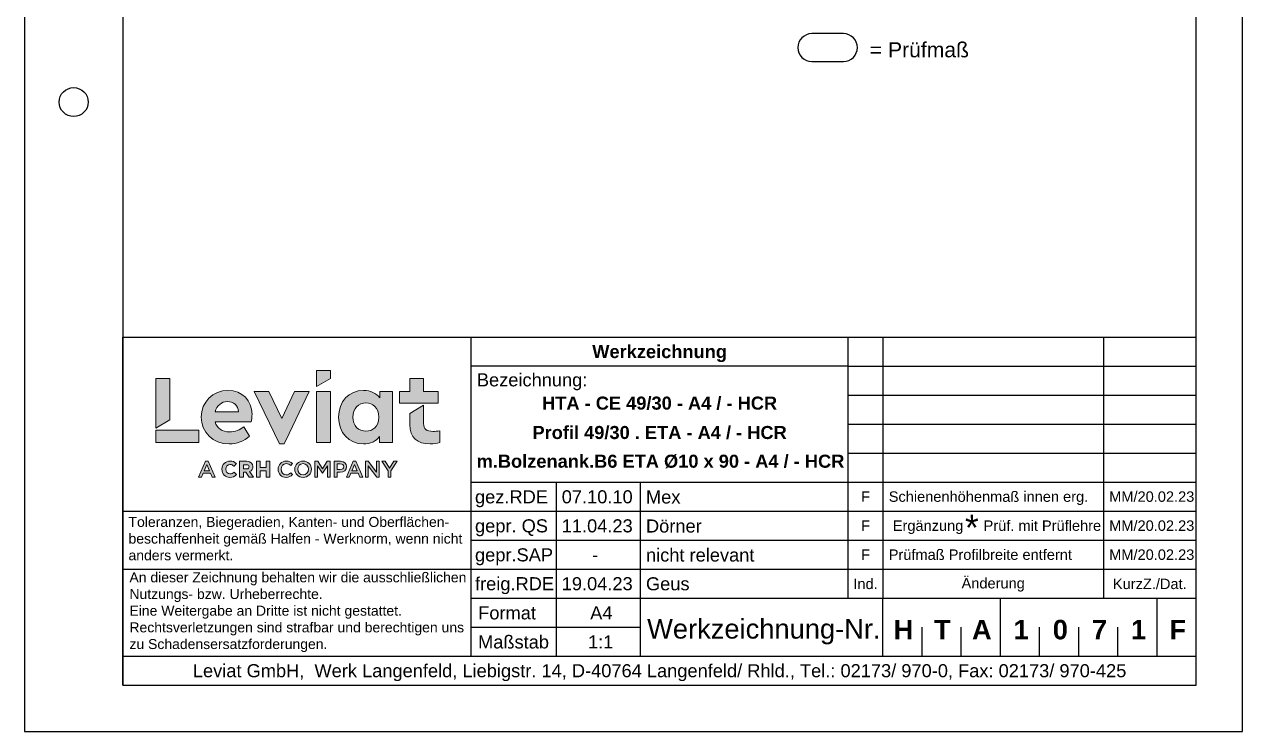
# Model space of a CAD drawing. Extents: x 671 to 881, y 43 to 340.
# Drawn here: x 671 to 881, y 43.3 to 165.2 of the extents above; entities that cross this region are included whole.
import ezdxf
from ezdxf.enums import TextEntityAlignment as Align

# ---------------------------------------------------------------- set-up
doc = ezdxf.new("R2010")
doc.units = 0
doc.header["$LTSCALE"] = 15
for name, color, linetype in [('1', 1, 'CONTINUOUS'), ('Halfen-Schriftfeld', 7, 'CONTINUOUS'), ('Layer 1', 7, 'CONTINUOUS'), ('MASSLINIEN', 2, 'CONTINUOUS'), ('RAHMEN', 7, 'CONTINUOUS'), ('Text', 7, 'CONTINUOUS'), ('TEXT3', 3, 'CONTINUOUS')]:
    doc.layers.add(name, color=color, linetype=linetype)
doc.styles.add('ARIAL03', font='arial.ttf', dxfattribs={"height": 3})
doc.styles.add('HS_ARIAL_170N', font='arial.ttf', dxfattribs={"height": 1.7})
doc.styles.add('HS_ARIAL_180N', font='arial.ttf', dxfattribs={"height": 1.8})
doc.styles.add('HS_ARIAL_225N', font='arial.ttf', dxfattribs={"height": 2.25})
doc.styles.add('HS_ARIAL_250F', font='arialbd.ttf', dxfattribs={"height": 2.25})

# ---------------------------------------------------------------- blocks, each defined once
blk = doc.blocks.new('DIN A4 Hoch')
at = {"layer": '1'}
blk.add_circle((8.5, 108.5), 2.5, dxfattribs=at)
at = {"layer": 'RAHMEN'}
for p, q in [((0, 297), (0, 0)), ((210, 0), (210, 297)), ((17, 289), (17, 8)), ((202, 8), (202, 289)), ((17, 8), (202, 8)), ((0, 0), (210, 0))]:
    blk.add_line(p, q, dxfattribs=at)
blk = doc.blocks.new('block 3')
at = {"layer": 'Layer 1'}
h = blk.add_hatch(color=250, dxfattribs=at)
h.dxf.hatch_style = 2
edge = h.paths.add_edge_path()
edge.add_spline(control_points=[(1124.33, -182.49), (1123.45, -183.29), (1122.72, -183.75), (1121.53, -183.75), (1119.78, -183.75), (1118.47, -182.32), (1118.47, -180.42), (1118.47, -180.42), (1118.47, -180.39), (1118.47, -180.39), (1118.47, -178.51), (1119.78, -177.09), (1121.53, -177.09), (1122.49, -177.09), (1123.33, -177.46), (1124.25, -178.3), (1124.25, -178.3), (1124.33, -178.37), (1124.33, -178.37), (1124.33, -178.37), (1126.01, -176.44), (1126.01, -176.44), (1126.01, -176.44), (1125.93, -176.37), (1125.93, -176.37), (1124.72, -175.18), (1123.37, -174.65), (1121.54, -174.65), (1118.23, -174.65), (1115.73, -177.13), (1115.73, -180.42), (1115.73, -180.42), (1115.73, -180.45), (1115.73, -180.45), (1115.73, -183.72), (1118.19, -186.18), (1121.45, -186.18), (1123.37, -186.18), (1124.69, -185.61), (1126.01, -184.2), (1126.01, -184.2), (1126.09, -184.12), (1126.09, -184.12), (1126.09, -184.12), (1124.41, -182.42), (1124.41, -182.42), (1124.41, -182.42), (1124.33, -182.49), (1124.33, -182.49)], knot_values=[0, 0, 0, 0, 1, 1, 1, 2, 2, 2, 3, 3, 3, 4, 4, 4, 5, 5, 5, 6, 6, 6, 7, 7, 7, 8, 8, 8, 9, 9, 9, 10, 10, 10, 11, 11, 11, 12, 12, 12, 13, 13, 13, 14, 14, 14, 15, 15, 15, 16, 16, 16, 16], degree=3, periodic=0)
h = blk.add_hatch(color=250, dxfattribs=at)
h.dxf.hatch_style = 2
edge = h.paths.add_edge_path()
edge.add_spline(control_points=[(1137.63, -178.59), (1137.63, -178.59), (1137.63, -178.56), (1137.63, -178.56), (1137.63, -176.23), (1136.05, -174.84), (1133.39, -174.84), (1133.39, -174.84), (1128.29, -174.84), (1128.29, -174.84), (1128.29, -174.84), (1128.29, -186), (1128.29, -186), (1128.29, -186), (1130.91, -186), (1130.91, -186), (1130.91, -186), (1130.91, -182.5), (1130.91, -182.5), (1130.91, -182.5), (1132.63, -182.5), (1132.63, -182.5), (1132.63, -182.5), (1134.94, -185.95), (1134.94, -185.95), (1134.94, -185.95), (1134.98, -186), (1134.98, -186), (1134.98, -186), (1138.05, -186), (1138.05, -186), (1138.05, -186), (1135.34, -182.03), (1135.34, -182.03), (1136.82, -181.44), (1137.63, -180.22), (1137.63, -178.59)], knot_values=[0, 0, 0, 0, 1, 1, 1, 2, 2, 2, 3, 3, 3, 4, 4, 4, 5, 5, 5, 6, 6, 6, 7, 7, 7, 8, 8, 8, 9, 9, 9, 10, 10, 10, 11, 11, 11, 12, 12, 12, 12], degree=3, periodic=0)
edge = h.paths.add_edge_path()
edge.add_spline(control_points=[(1130.91, -177.23), (1130.91, -177.23), (1133.19, -177.23), (1133.19, -177.23), (1134.34, -177.23), (1134.97, -177.75), (1134.97, -178.68), (1134.97, -178.68), (1134.97, -178.72), (1134.97, -178.72), (1134.97, -179.6), (1134.31, -180.15), (1133.24, -180.15), (1133.24, -180.15), (1130.91, -180.15), (1130.91, -180.15), (1130.91, -180.15), (1130.91, -177.23), (1130.91, -177.23)], knot_values=[0, 0, 0, 0, 1, 1, 1, 2, 2, 2, 3, 3, 3, 4, 4, 4, 5, 5, 5, 6, 6, 6, 6], degree=3, periodic=0)
h = blk.add_hatch(color=250, dxfattribs=at)
h.dxf.hatch_style = 2
h.paths.add_polyline_path([(1146.96, -174.84), (1146.96, -179.17), (1142.75, -179.17), (1142.75, -174.84), (1140.12, -174.84), (1140.12, -186), (1142.75, -186), (1142.75, -181.61), (1146.96, -181.61), (1146.96, -186), (1149.59, -186), (1149.59, -174.84)])
at = {"layer": 'Layer 1', "lineweight": 0}
blk.add_lwpolyline([(1146.96, -174.84), (1146.96, -179.17), (1142.75, -179.17), (1142.75, -174.84), (1140.12, -174.84), (1140.12, -186), (1142.75, -186), (1142.75, -181.61), (1146.96, -181.61), (1146.96, -186), (1149.59, -186), (1149.59, -174.84), (1146.96, -174.84)], dxfattribs=at)
for points, knots in [([(1124.33, -182.49), (1123.45, -183.29), (1122.72, -183.75), (1121.53, -183.75), (1119.78, -183.75), (1118.47, -182.32), (1118.47, -180.42), (1118.47, -180.42), (1118.47, -180.39), (1118.47, -180.39), (1118.47, -178.51), (1119.78, -177.09), (1121.53, -177.09), (1122.49, -177.09), (1123.33, -177.46), (1124.25, -178.3), (1124.25, -178.3), (1124.33, -178.37), (1124.33, -178.37), (1124.33, -178.37), (1126.01, -176.44), (1126.01, -176.44), (1126.01, -176.44), (1125.93, -176.37), (1125.93, -176.37), (1124.72, -175.18), (1123.37, -174.65), (1121.54, -174.65), (1118.23, -174.65), (1115.73, -177.13), (1115.73, -180.42), (1115.73, -180.42), (1115.73, -180.45), (1115.73, -180.45), (1115.73, -183.72), (1118.19, -186.18), (1121.45, -186.18), (1123.37, -186.18), (1124.69, -185.61), (1126.01, -184.2), (1126.01, -184.2), (1126.09, -184.12), (1126.09, -184.12), (1126.09, -184.12), (1124.41, -182.42), (1124.41, -182.42), (1124.41, -182.42), (1124.33, -182.49), (1124.33, -182.49)], [0, 0, 0, 0, 1, 1, 1, 2, 2, 2, 3, 3, 3, 4, 4, 4, 5, 5, 5, 6, 6, 6, 7, 7, 7, 8, 8, 8, 9, 9, 9, 10, 10, 10, 11, 11, 11, 12, 12, 12, 13, 13, 13, 14, 14, 14, 15, 15, 15, 16, 16, 16, 16]), ([(1137.63, -178.59), (1137.63, -178.59), (1137.63, -178.56), (1137.63, -178.56), (1137.63, -176.23), (1136.05, -174.84), (1133.39, -174.84), (1133.39, -174.84), (1128.29, -174.84), (1128.29, -174.84), (1128.29, -174.84), (1128.29, -186), (1128.29, -186), (1128.29, -186), (1130.91, -186), (1130.91, -186), (1130.91, -186), (1130.91, -182.5), (1130.91, -182.5), (1130.91, -182.5), (1132.63, -182.5), (1132.63, -182.5), (1132.63, -182.5), (1134.94, -185.95), (1134.94, -185.95), (1134.94, -185.95), (1134.98, -186), (1134.98, -186), (1134.98, -186), (1138.05, -186), (1138.05, -186), (1138.05, -186), (1135.34, -182.03), (1135.34, -182.03), (1136.82, -181.44), (1137.63, -180.22), (1137.63, -178.59)], [0, 0, 0, 0, 1, 1, 1, 2, 2, 2, 3, 3, 3, 4, 4, 4, 5, 5, 5, 6, 6, 6, 7, 7, 7, 8, 8, 8, 9, 9, 9, 10, 10, 10, 11, 11, 11, 12, 12, 12, 12]), ([(1130.91, -177.23), (1130.91, -177.23), (1133.19, -177.23), (1133.19, -177.23), (1134.34, -177.23), (1134.97, -177.75), (1134.97, -178.68), (1134.97, -178.68), (1134.97, -178.72), (1134.97, -178.72), (1134.97, -179.6), (1134.31, -180.15), (1133.24, -180.15), (1133.24, -180.15), (1130.91, -180.15), (1130.91, -180.15), (1130.91, -180.15), (1130.91, -177.23), (1130.91, -177.23)], [0, 0, 0, 0, 1, 1, 1, 2, 2, 2, 3, 3, 3, 4, 4, 4, 5, 5, 5, 6, 6, 6, 6])]:
    blk.add_open_spline(points, degree=3, knots=knots, dxfattribs=at)
blk = doc.blocks.new('block 2')
at = {"layer": 'Layer 1'}
h = blk.add_hatch(color=250, dxfattribs=at)
h.dxf.hatch_style = 2
h.paths.add_polyline_path([(1110.94, -186), (1108.87, -186), (1107.74, -183.3), (1102.46, -183.3), (1101.32, -186), (1099.31, -186), (1104.22, -174.76), (1106.03, -174.76)])
h.paths.add_polyline_path([(1105.09, -177.1), (1103.18, -181.56), (1107.02, -181.56)])
h = blk.add_hatch(color=250, dxfattribs=at)
h.dxf.hatch_style = 2
edge = h.paths.add_edge_path()
edge.add_spline(control_points=[(1161.14, -186.19), (1157.89, -186.19), (1155.47, -183.65), (1155.47, -180.43), (1155.47, -177.25), (1157.85, -174.65), (1161.22, -174.65), (1163.28, -174.65), (1164.52, -175.36), (1165.59, -176.38), (1165.59, -176.38), (1164.33, -177.83), (1164.33, -177.83), (1163.44, -177.01), (1162.48, -176.45), (1161.21, -176.45), (1159.07, -176.45), (1157.53, -178.2), (1157.53, -180.4), (1157.53, -182.6), (1159.07, -184.39), (1161.21, -184.39), (1162.58, -184.39), (1163.46, -183.83), (1164.41, -182.94), (1164.41, -182.94), (1165.67, -184.21), (1165.67, -184.21), (1164.51, -185.42), (1163.23, -186.19), (1161.14, -186.19)], knot_values=[0, 0, 0, 0, 1, 1, 1, 2, 2, 2, 3, 3, 3, 4, 4, 4, 5, 5, 5, 6, 6, 6, 7, 7, 7, 8, 8, 8, 9, 9, 9, 10, 10, 10, 10], degree=3, periodic=0)
h = blk.add_hatch(color=250, dxfattribs=at)
h.dxf.hatch_style = 2
edge = h.paths.add_edge_path()
edge.add_spline(control_points=[(1173.06, -186.19), (1169.63, -186.19), (1167.24, -183.59), (1167.24, -180.43), (1167.24, -177.28), (1169.66, -174.65), (1173.09, -174.65), (1176.52, -174.65), (1178.91, -177.25), (1178.91, -180.4), (1178.91, -183.56), (1176.48, -186.19), (1173.06, -186.19)], knot_values=[0, 0, 0, 0, 1, 1, 1, 2, 2, 2, 3, 3, 3, 4, 4, 4, 4], degree=3, periodic=0)
edge = h.paths.add_edge_path()
edge.add_spline(control_points=[(1173.06, -176.45), (1170.84, -176.45), (1169.29, -178.22), (1169.29, -180.4), (1169.29, -182.58), (1170.87, -184.39), (1173.09, -184.39), (1175.3, -184.39), (1176.85, -182.62), (1176.85, -180.43), (1176.85, -178.25), (1175.27, -176.45), (1173.06, -176.45)], knot_values=[0, 0, 0, 0, 1, 1, 1, 2, 2, 2, 3, 3, 3, 4, 4, 4, 4], degree=3, periodic=0)
h = blk.add_hatch(color=250, dxfattribs=at)
h.dxf.hatch_style = 2
h.paths.add_polyline_path([(1186.77, -183.25), (1186.7, -183.25), (1183.21, -178.03), (1183.21, -186), (1181.28, -186), (1181.28, -174.84), (1183.37, -174.84), (1186.77, -180.11), (1190.16, -174.84), (1192.25, -174.84), (1192.25, -186), (1190.29, -186), (1190.29, -177.99)])
h = blk.add_hatch(color=250, dxfattribs=at)
h.dxf.hatch_style = 2
edge = h.paths.add_edge_path()
edge.add_spline(control_points=[(1199.3, -182.41), (1199.3, -182.41), (1197.09, -182.41), (1197.09, -182.41), (1197.09, -182.41), (1197.09, -186), (1197.09, -186), (1197.09, -186), (1195.12, -186), (1195.12, -186), (1195.12, -186), (1195.12, -174.84), (1195.12, -174.84), (1195.12, -174.84), (1199.52, -174.84), (1199.52, -174.84), (1202.12, -174.84), (1203.76, -176.3), (1203.76, -178.58), (1203.76, -181.1), (1201.76, -182.41), (1199.3, -182.41)], knot_values=[0, 0, 0, 0, 1, 1, 1, 2, 2, 2, 3, 3, 3, 4, 4, 4, 5, 5, 5, 6, 6, 6, 7, 7, 7, 7], degree=3, periodic=0)
edge = h.paths.add_edge_path()
edge.add_spline(control_points=[(1199.37, -176.62), (1199.37, -176.62), (1197.09, -176.62), (1197.09, -176.62), (1197.09, -176.62), (1197.09, -180.64), (1197.09, -180.64), (1197.09, -180.64), (1199.37, -180.64), (1199.37, -180.64), (1200.85, -180.64), (1201.77, -179.83), (1201.77, -178.63), (1201.77, -177.31), (1200.83, -176.62), (1199.37, -176.62)], knot_values=[0, 0, 0, 0, 1, 1, 1, 2, 2, 2, 3, 3, 3, 4, 4, 4, 5, 5, 5, 5], degree=3, periodic=0)
h = blk.add_hatch(color=250, dxfattribs=at)
h.dxf.hatch_style = 2
h.paths.add_polyline_path([(1215.26, -186), (1213.19, -186), (1212.06, -183.3), (1206.78, -183.3), (1205.63, -186), (1203.62, -186), (1208.53, -174.76), (1210.35, -174.76)])
h.paths.add_polyline_path([(1209.41, -177.1), (1207.5, -181.56), (1211.34, -181.56)])
h = blk.add_hatch(color=250, dxfattribs=at)
h.dxf.hatch_style = 2
h.paths.add_polyline_path([(1224.97, -174.84), (1226.9, -174.84), (1226.9, -186), (1225.26, -186), (1219.11, -178.06), (1219.11, -186), (1217.18, -186), (1217.18, -174.84), (1218.99, -174.84), (1224.97, -182.55)])
h = blk.add_hatch(color=250, dxfattribs=at)
h.dxf.hatch_style = 2
h.paths.add_polyline_path([(1235.03, -186), (1233.06, -186), (1233.06, -181.6), (1228.62, -174.84), (1230.94, -174.84), (1234.06, -179.78), (1237.22, -174.84), (1239.46, -174.84), (1235.03, -181.55)])
at = {"layer": 'Layer 1', "lineweight": 0}
for points in [[(1110.94, -186), (1108.87, -186), (1107.74, -183.3), (1102.46, -183.3), (1101.32, -186), (1099.31, -186), (1104.22, -174.76), (1106.03, -174.76), (1110.94, -186)], [(1105.09, -177.1), (1103.18, -181.56), (1107.02, -181.56), (1105.09, -177.1)], [(1186.77, -183.25), (1186.7, -183.25), (1183.21, -178.03), (1183.21, -186), (1181.28, -186), (1181.28, -174.84), (1183.37, -174.84), (1186.77, -180.11), (1190.16, -174.84), (1192.25, -174.84), (1192.25, -186), (1190.29, -186), (1190.29, -177.99), (1186.77, -183.25)], [(1215.26, -186), (1213.19, -186), (1212.06, -183.3), (1206.78, -183.3), (1205.63, -186), (1203.62, -186), (1208.53, -174.76), (1210.35, -174.76), (1215.26, -186)], [(1209.41, -177.1), (1207.5, -181.56), (1211.34, -181.56), (1209.41, -177.1)], [(1224.97, -174.84), (1226.9, -174.84), (1226.9, -186), (1225.26, -186), (1219.11, -178.06), (1219.11, -186), (1217.18, -186), (1217.18, -174.84), (1218.99, -174.84), (1224.97, -182.55), (1224.97, -174.84)], [(1235.03, -186), (1233.06, -186), (1233.06, -181.6), (1228.62, -174.84), (1230.94, -174.84), (1234.06, -179.78), (1237.22, -174.84), (1239.46, -174.84), (1235.03, -181.55), (1235.03, -186)]]:
    blk.add_lwpolyline(points, dxfattribs=at)
for points, knots in [([(1161.14, -186.19), (1157.89, -186.19), (1155.47, -183.65), (1155.47, -180.43), (1155.47, -177.25), (1157.85, -174.65), (1161.22, -174.65), (1163.28, -174.65), (1164.52, -175.36), (1165.59, -176.38), (1165.59, -176.38), (1164.33, -177.83), (1164.33, -177.83), (1163.44, -177.01), (1162.48, -176.45), (1161.21, -176.45), (1159.07, -176.45), (1157.53, -178.2), (1157.53, -180.4), (1157.53, -182.6), (1159.07, -184.39), (1161.21, -184.39), (1162.58, -184.39), (1163.46, -183.83), (1164.41, -182.94), (1164.41, -182.94), (1165.67, -184.21), (1165.67, -184.21), (1164.51, -185.42), (1163.23, -186.19), (1161.14, -186.19)], [0, 0, 0, 0, 1, 1, 1, 2, 2, 2, 3, 3, 3, 4, 4, 4, 5, 5, 5, 6, 6, 6, 7, 7, 7, 8, 8, 8, 9, 9, 9, 10, 10, 10, 10]), ([(1173.06, -186.19), (1169.63, -186.19), (1167.24, -183.59), (1167.24, -180.43), (1167.24, -177.28), (1169.66, -174.65), (1173.09, -174.65), (1176.52, -174.65), (1178.91, -177.25), (1178.91, -180.4), (1178.91, -183.56), (1176.48, -186.19), (1173.06, -186.19)], [0, 0, 0, 0, 1, 1, 1, 2, 2, 2, 3, 3, 3, 4, 4, 4, 4]), ([(1173.06, -176.45), (1170.84, -176.45), (1169.29, -178.22), (1169.29, -180.4), (1169.29, -182.58), (1170.87, -184.39), (1173.09, -184.39), (1175.3, -184.39), (1176.85, -182.62), (1176.85, -180.43), (1176.85, -178.25), (1175.27, -176.45), (1173.06, -176.45)], [0, 0, 0, 0, 1, 1, 1, 2, 2, 2, 3, 3, 3, 4, 4, 4, 4]), ([(1199.3, -182.41), (1199.3, -182.41), (1197.09, -182.41), (1197.09, -182.41), (1197.09, -182.41), (1197.09, -186), (1197.09, -186), (1197.09, -186), (1195.12, -186), (1195.12, -186), (1195.12, -186), (1195.12, -174.84), (1195.12, -174.84), (1195.12, -174.84), (1199.52, -174.84), (1199.52, -174.84), (1202.12, -174.84), (1203.76, -176.3), (1203.76, -178.58), (1203.76, -181.1), (1201.76, -182.41), (1199.3, -182.41)], [0, 0, 0, 0, 1, 1, 1, 2, 2, 2, 3, 3, 3, 4, 4, 4, 5, 5, 5, 6, 6, 6, 7, 7, 7, 7]), ([(1199.37, -176.62), (1199.37, -176.62), (1197.09, -176.62), (1197.09, -176.62), (1197.09, -176.62), (1197.09, -180.64), (1197.09, -180.64), (1197.09, -180.64), (1199.37, -180.64), (1199.37, -180.64), (1200.85, -180.64), (1201.77, -179.83), (1201.77, -178.63), (1201.77, -177.31), (1200.83, -176.62), (1199.37, -176.62)], [0, 0, 0, 0, 1, 1, 1, 2, 2, 2, 3, 3, 3, 4, 4, 4, 5, 5, 5, 5])]:
    blk.add_open_spline(points, degree=3, knots=knots, dxfattribs=at)
at = {"layer": 'Layer 1'}
blk.add_blockref('block 3', (0, 0), dxfattribs=at)
blk = doc.blocks.new('block 4')
at = {"layer": 'Layer 1'}
h = blk.add_hatch(color=186, dxfattribs=at)
h.dxf.hatch_style = 2
h.paths.add_polyline_path([(1182.61, -122.14), (1192.46, -116.44), (1192.46, -110.81), (1182.61, -110.81)])
h = blk.add_hatch(color=186, dxfattribs=at)
h.dxf.hatch_style = 2
h.paths.add_polyline_path([(1079.06, -116.42), (1069.21, -116.42), (1069.21, -151.34), (1079.06, -145.64)])
h = blk.add_hatch(color=186, dxfattribs=at)
h.dxf.hatch_style = 2
h.paths.add_polyline_path([(1268.4, -125.54), (1258.18, -125.54), (1258.18, -116.42), (1248.33, -116.42), (1248.33, -125.54), (1241.21, -125.54), (1241.21, -133.86), (1268.4, -133.86)])
h = blk.add_hatch(color=186, dxfattribs=at)
h.dxf.hatch_style = 2
edge = h.paths.add_edge_path()
edge.add_spline(control_points=[(1120.02, -124.74), (1109.37, -124.74), (1101.12, -132.98), (1101.12, -143.63), (1101.12, -154.28), (1109.44, -162.53), (1120.89, -162.53), (1126.44, -162.53), (1131.25, -160.56), (1135.34, -157.13), (1135.34, -157.13), (1131.25, -150.42), (1131.25, -150.42), (1128.34, -152.68), (1125.13, -154.06), (1121.19, -154.06), (1115.95, -154.06), (1112.21, -151.53), (1111.02, -146.92), (1111.02, -146.92), (1136.36, -146.92), (1136.36, -146.92), (1136.65, -145.67), (1137.02, -143.56), (1137.02, -141.52), (1137.02, -132.18), (1130.16, -124.74), (1120.02, -124.74)], knot_values=[0, 0, 0, 0, 1, 1, 1, 2, 2, 2, 3, 3, 3, 4, 4, 4, 5, 5, 5, 6, 6, 6, 7, 7, 7, 8, 8, 8, 9, 9, 9, 9], degree=3, periodic=0)
edge = h.paths.add_edge_path()
edge.add_spline(control_points=[(1111.02, -139.98), (1112.14, -135.46), (1115.47, -132.69), (1119.65, -132.69), (1123.81, -132.69), (1127.39, -135.39), (1127.46, -139.98), (1127.46, -139.98), (1111.02, -139.98), (1111.02, -139.98)], knot_values=[0, 0, 0, 0, 1, 1, 1, 2, 2, 2, 3, 3, 3, 3], degree=3, periodic=0)
h = blk.add_hatch(color=186, dxfattribs=at)
h.dxf.hatch_style = 2
h.paths.add_polyline_path([(1158.07, -144.67), (1148.81, -125.54), (1138.45, -125.54), (1156.33, -162.53), (1159.61, -162.53), (1163.18, -155.23), (1177.48, -125.54), (1167.05, -125.54)])
h = blk.add_hatch(color=186, dxfattribs=at)
h.dxf.hatch_style = 2
h.paths.add_polyline_path([(1182.61, -161.65), (1192.46, -161.65), (1192.46, -125.54), (1182.61, -125.54)])
h = blk.add_hatch(color=186, dxfattribs=at)
h.dxf.hatch_style = 2
edge = h.paths.add_edge_path()
edge.add_spline(control_points=[(1227.26, -130.06), (1224.78, -126.71), (1220.69, -124.74), (1215.66, -124.74), (1205.45, -124.74), (1198.15, -132.76), (1198.15, -143.63), (1198.15, -154.5), (1205.45, -162.53), (1215.66, -162.53), (1220.55, -162.53), (1224.56, -160.7), (1227.11, -157.42), (1227.11, -157.42), (1227.11, -161.65), (1227.11, -161.65), (1227.11, -161.65), (1236.31, -161.65), (1236.31, -161.65), (1236.31, -161.65), (1236.31, -125.54), (1236.31, -125.54), (1236.31, -125.54), (1227.26, -125.54), (1227.26, -125.54), (1227.26, -125.54), (1227.26, -130.06), (1227.26, -130.06)], knot_values=[0, 0, 0, 0, 1, 1, 1, 2, 2, 2, 3, 3, 3, 4, 4, 4, 5, 5, 5, 6, 6, 6, 7, 7, 7, 8, 8, 8, 9, 9, 9, 9], degree=3, periodic=0)
edge = h.paths.add_edge_path()
edge.add_spline(control_points=[(1217.48, -153.55), (1212.38, -153.55), (1208.15, -149.76), (1208.15, -143.63), (1208.15, -137.5), (1212.38, -133.64), (1217.48, -133.64), (1222.01, -133.64), (1226.6, -136.77), (1226.6, -143.63), (1226.6, -150.56), (1222.01, -153.55), (1217.48, -153.55)], knot_values=[0, 0, 0, 0, 1, 1, 1, 2, 2, 2, 3, 3, 3, 4, 4, 4, 4], degree=3, periodic=0)
h = blk.add_hatch(color=186, dxfattribs=at)
h.dxf.hatch_style = 2
edge = h.paths.add_edge_path()
edge.add_spline(control_points=[(1264.89, -153.7), (1260.3, -153.7), (1258.18, -152.24), (1258.18, -148.08), (1258.18, -148.08), (1258.18, -135.27), (1258.18, -135.27), (1258.18, -135.27), (1248.33, -140.98), (1248.33, -140.98), (1248.33, -140.98), (1248.33, -148.96), (1248.33, -148.96), (1248.33, -158.22), (1253.88, -162.53), (1262.78, -162.53), (1265.33, -162.53), (1267.59, -162.16), (1269.56, -161.65), (1269.56, -161.65), (1269.56, -153.41), (1269.56, -153.41), (1267.67, -153.55), (1266.06, -153.7), (1264.89, -153.7)], knot_values=[0, 0, 0, 0, 1, 1, 1, 2, 2, 2, 3, 3, 3, 4, 4, 4, 5, 5, 5, 6, 6, 6, 7, 7, 7, 8, 8, 8, 8], degree=3, periodic=0)
h = blk.add_hatch(color=186, dxfattribs=at)
h.dxf.hatch_style = 2
h.paths.add_polyline_path([(1069.21, -161.65), (1099.43, -161.65), (1099.43, -152.75), (1069.21, -152.75)])
at = {"layer": 'Layer 1', "lineweight": 0}
for points in [[(1182.61, -122.14), (1192.46, -116.44), (1192.46, -110.81), (1182.61, -110.81), (1182.61, -122.14)], [(1079.06, -116.42), (1069.21, -116.42), (1069.21, -151.34), (1079.06, -145.64), (1079.06, -116.42)], [(1268.4, -125.54), (1258.18, -125.54), (1258.18, -116.42), (1248.33, -116.42), (1248.33, -125.54), (1241.21, -125.54), (1241.21, -133.86), (1268.4, -133.86), (1268.4, -125.54)], [(1158.07, -144.67), (1148.81, -125.54), (1138.45, -125.54), (1156.33, -162.53), (1159.61, -162.53), (1163.18, -155.23), (1177.48, -125.54), (1167.05, -125.54), (1158.07, -144.67)], [(1182.61, -161.65), (1192.46, -161.65), (1192.46, -125.54), (1182.61, -125.54), (1182.61, -161.65)], [(1069.21, -161.65), (1099.43, -161.65), (1099.43, -152.75), (1069.21, -152.75), (1069.21, -161.65)]]:
    blk.add_lwpolyline(points, dxfattribs=at)
for points, knots in [([(1120.02, -124.74), (1109.37, -124.74), (1101.12, -132.98), (1101.12, -143.63), (1101.12, -154.28), (1109.44, -162.53), (1120.89, -162.53), (1126.44, -162.53), (1131.25, -160.56), (1135.34, -157.13), (1135.34, -157.13), (1131.25, -150.42), (1131.25, -150.42), (1128.34, -152.68), (1125.13, -154.06), (1121.19, -154.06), (1115.95, -154.06), (1112.21, -151.53), (1111.02, -146.92), (1111.02, -146.92), (1136.36, -146.92), (1136.36, -146.92), (1136.65, -145.67), (1137.02, -143.56), (1137.02, -141.52), (1137.02, -132.18), (1130.16, -124.74), (1120.02, -124.74)], [0, 0, 0, 0, 1, 1, 1, 2, 2, 2, 3, 3, 3, 4, 4, 4, 5, 5, 5, 6, 6, 6, 7, 7, 7, 8, 8, 8, 9, 9, 9, 9]), ([(1227.26, -130.06), (1224.78, -126.71), (1220.69, -124.74), (1215.66, -124.74), (1205.45, -124.74), (1198.15, -132.76), (1198.15, -143.63), (1198.15, -154.5), (1205.45, -162.53), (1215.66, -162.53), (1220.55, -162.53), (1224.56, -160.7), (1227.11, -157.42), (1227.11, -157.42), (1227.11, -161.65), (1227.11, -161.65), (1227.11, -161.65), (1236.31, -161.65), (1236.31, -161.65), (1236.31, -161.65), (1236.31, -125.54), (1236.31, -125.54), (1236.31, -125.54), (1227.26, -125.54), (1227.26, -125.54), (1227.26, -125.54), (1227.26, -130.06), (1227.26, -130.06)], [0, 0, 0, 0, 1, 1, 1, 2, 2, 2, 3, 3, 3, 4, 4, 4, 5, 5, 5, 6, 6, 6, 7, 7, 7, 8, 8, 8, 9, 9, 9, 9]), ([(1111.02, -139.98), (1112.14, -135.46), (1115.47, -132.69), (1119.65, -132.69), (1123.81, -132.69), (1127.39, -135.39), (1127.46, -139.98), (1127.46, -139.98), (1111.02, -139.98), (1111.02, -139.98)], [0, 0, 0, 0, 1, 1, 1, 2, 2, 2, 3, 3, 3, 3]), ([(1217.48, -153.55), (1212.38, -153.55), (1208.15, -149.76), (1208.15, -143.63), (1208.15, -137.5), (1212.38, -133.64), (1217.48, -133.64), (1222.01, -133.64), (1226.6, -136.77), (1226.6, -143.63), (1226.6, -150.56), (1222.01, -153.55), (1217.48, -153.55)], [0, 0, 0, 0, 1, 1, 1, 2, 2, 2, 3, 3, 3, 4, 4, 4, 4]), ([(1264.89, -153.7), (1260.3, -153.7), (1258.18, -152.24), (1258.18, -148.08), (1258.18, -148.08), (1258.18, -135.27), (1258.18, -135.27), (1258.18, -135.27), (1248.33, -140.98), (1248.33, -140.98), (1248.33, -140.98), (1248.33, -148.96), (1248.33, -148.96), (1248.33, -158.22), (1253.88, -162.53), (1262.78, -162.53), (1265.33, -162.53), (1267.59, -162.16), (1269.56, -161.65), (1269.56, -161.65), (1269.56, -153.41), (1269.56, -153.41), (1267.67, -153.55), (1266.06, -153.7), (1264.89, -153.7)], [0, 0, 0, 0, 1, 1, 1, 2, 2, 2, 3, 3, 3, 4, 4, 4, 5, 5, 5, 6, 6, 6, 7, 7, 7, 8, 8, 8, 8])]:
    blk.add_open_spline(points, degree=3, knots=knots, dxfattribs=at)
blk = doc.blocks.new('Schriftfeld Werkzeichnung Langenfeld 2022')
at = {"layer": 'Halfen-Schriftfeld'}
for p, q in [((-185, 60), (0, 60)), ((-185, 0), (-185, 60)), ((-125, 5), (-125, 60)), ((-60, 15), (-60, 60)), ((0, 0), (0, 60)), ((-110.32, 35), (-110.32, 5)), ((-95.87, 35), (-95.87, 14.86)), ((-185, 20), (0, 20)), ((-125, 15), (0, 15)), ((-95.87, 14.86), (-95.87, 5)), ((-125, 10), (-95.87, 10)), ((-185, 5), (0, 5)), ((-185, 0), (0, 0))]:
    blk.add_line(p, q, dxfattribs=at)
at = {"layer": 'Halfen-Schriftfeld', "color": 7}
for p, q in [((-54, 60), (-54, 15)), ((-16, 60), (-16, 15)), ((-60, 55), (-125, 55)), ((-125, 35), (-60, 35)), ((-185, 30), (-60, 30)), ((-125, 25), (-60, 25)), ((-54, 5), (-54, 15)), ((-33.74, 5), (-33.74, 15)), ((-6.75, 5), (-6.75, 15))]:
    blk.add_line(p, q, dxfattribs=at)
at = {"layer": 'Halfen-Schriftfeld', "color": 1}
for p, q in [((-60, 55), (0, 55)), ((-60, 50), (0, 50)), ((-60, 45), (0, 45)), ((-60, 40), (0, 40)), ((-60, 35), (0, 35)), ((-60, 30), (0, 30)), ((-60, 25), (0, 25)), ((-47.25, 5), (-47.25, 10)), ((-40.5, 5), (-40.5, 10)), ((-26.99, 5), (-26.99, 10)), ((-20.24, 5), (-20.24, 10)), ((-13.5, 5), (-13.5, 10))]:
    blk.add_line(p, q, dxfattribs=at)
at = {"layer": 'Layer 1', "xscale": 0.244140625, "yscale": 0.244140625, "zscale": 0.244140625}
for name in ['block 4', 'block 2']:
    blk.add_blockref(name, (-440.35, 81.27), dxfattribs=at)
at = {"layer": 'Halfen-Schriftfeld', "color": 7, "style": 'HS_ARIAL_225N'}
for s, height, p in [('Bezeichnung:', 2.25, (-124, 53.75)), ('gez.RDE', 2.25, (-124.32, 33.59)), ('gepr. QS', 2.25, (-124.32, 28.59)), ('gepr.SAP', 2.25, (-124.32, 23.59)), ('freig.RDE', 2.25, (-124.32, 18.62)), ('Format ', 2.25, (-123.77, 13.59)), ('Werkzeichnung-Nr.', 3.366, (-94.65, 11.4)), ('Maßstab', 2.25, (-123.79, 8.58))]:
    blk.add_text(s, height=height, dxfattribs=at).set_placement(p, align=Align.TOP_LEFT)
at = {"layer": 'Halfen-Schriftfeld', "color": 7, "style": 'HS_ARIAL_180N'}
for s, p in [('Ind.', (-57, 17.5)), ('Änderung', (-35, 17.5)), ('KurzZ./Dat.', (-8, 17.5))]:
    blk.add_text(s, height=1.8, dxfattribs=at).set_placement(p, align=Align.MIDDLE)
at = {"layer": 'Halfen-Schriftfeld', "style": 'HS_ARIAL_225N'}
blk.add_text('Leviat GmbH,  Werk Langenfeld, Liebigstr. 14, D-40764 Langenfeld/ Rhld., Tel.: 02173/ 970-0, Fax: 02173/ 970-425', height=2.25, dxfattribs=at).set_placement((-92.5, 2.5), align=Align.MIDDLE_CENTER)
at = {"layer": 'Halfen-Schriftfeld', "color": 7, "char_height": 1.72374, "attachment_point": 1, "style": 'HS_ARIAL_170N'}
for s, insert, width in [('Toleranzen, Biegeradien, Kanten- und Oberflächen- beschaffenheit gemäß Halfen - Werknorm, wenn nicht \\Panders vermerkt.', (-184.05, 29), 68.9634), ('An dieser Zeichnung behalten wir die ausschließlichen Nutzungs- bzw. Urheberrechte. \\PEine Weitergabe an Dritte ist nicht gestattet. Rechtsverletzungen sind strafbar und berechtigen uns zu Schadensersatzforderungen.', (-183.89, 19.45), 57.9745)]:
    blk.add_mtext(s, dxfattribs=dict(at, insert=insert, width=width))
at = {"layer": 'Halfen-Schriftfeld', "color": 7}
for tag, height, style, p in [('ZEICHNUNGSTYP', 2.25, 'HS_ARIAL_250F', (-92.5, 57.5)), ('H', 1.8, 'HS_ARIAL_180N', (-57, 57.5)), ('G', 1.8, 'HS_ARIAL_180N', (-57, 52.5)), ('BEZEICHNUNG1', 2.25, 'HS_ARIAL_250F', (-92.5, 48.61)), ('F', 1.8, 'HS_ARIAL_180N', (-57, 47.5)), ('BEZEICHNUNG2', 2.25, 'HS_ARIAL_250F', (-92.5, 43.55)), ('E', 1.8, 'HS_ARIAL_180N', (-57, 42.5)), ('BEZEICHNUNG3', 2.25, 'HS_ARIAL_250F', (-92.35, 38.6)), ('D', 1.8, 'HS_ARIAL_180N', (-57, 37.5)), ('C', 1.8, 'HS_ARIAL_180N', (-57, 32.5)), ('B', 1.8, 'HS_ARIAL_180N', (-57, 27.5)), ('A', 1.8, 'HS_ARIAL_180N', (-57, 22.5)), ('FORMAT1', 2.25, 'HS_ARIAL_225N', (-102.54, 12.47)), ('M1', 2.25, 'HS_ARIAL_225N', (-102.66, 7.46))]:
    blk.add_attdef(tag, text='', height=height, dxfattribs=dict(at, style=style)).set_placement(p, align=Align.MIDDLE_CENTER)
at = {"layer": 'Halfen-Schriftfeld', "color": 7, "style": 'HS_ARIAL_180N'}
for tag, p in [('ÄNDERUNGH', (-53, 57.5)), ('KURZH', (-15, 57.5)), ('ÄNDERUNGG', (-53, 52.5)), ('KURZG', (-15, 52.5)), ('ÄNDERUNGF', (-53, 47.5)), ('KURZF', (-15, 47.5)), ('ÄNDERUNGE', (-53, 42.5)), ('KURZE', (-15, 42.5)), ('ÄNDERUNGD', (-53, 37.5)), ('KURZD', (-15, 37.5)), ('ÄNDERUNGC', (-53, 32.5)), ('KURZC', (-15, 32.5)), ('ÄNDERUNGB', (-53, 27.5)), ('KURZB', (-15, 27.5)), ('ÄNDERUNGA', (-53, 22.5)), ('KURZA', (-15, 22.5))]:
    blk.add_attdef(tag, text='', height=1.8, dxfattribs=at).set_placement(p, align=Align.MIDDLE_LEFT)
at = {"layer": 'Halfen-Schriftfeld', "color": 7, "style": 'HS_ARIAL_225N'}
for tag, p in [('DATUM-RDE', (-109.37, 33.59)), ('GEZEICHNET-RDE', (-94.85, 33.56)), ('DATUM-QS', (-109.37, 28.59)), ('GEPRÜFT-QS', (-94.85, 28.56)), ('DATUM-QS', (-109.37, 23.59)), ('GEPRÜFT-SAP', (-94.85, 23.56)), ('DATUM-RDE', (-109.37, 18.62)), ('FREIGEGEBEN-RDE', (-94.85, 18.6))]:
    blk.add_attdef(tag, text='', height=2.25, dxfattribs=at).set_placement(p, align=Align.TOP_LEFT)
at = {"layer": 'Halfen-Schriftfeld', "color": 7, "style": 'HS_ARIAL_250F'}
for tag, p in [('1', (-50.47, 7.9)), ('2', (-43.76, 7.9)), ('3', (-36.96, 7.9)), ('4', (-30.17, 7.9)), ('5', (-23.42, 7.9)), ('6', (-16.67, 7.9)), ('7', (-9.93, 7.9)), ('8', (-3.18, 7.9))]:
    blk.add_attdef(tag, text='', height=3.37, dxfattribs=at).set_placement(p, align=Align.CENTER)

msp = doc.modelspace()

# ---------------------------------------------------------------- linework, layer by layer
at = {"layer": 'MASSLINIEN', "color": 1}
for p, q in [((812.19, 163.608), (806.718, 163.608)), ((806.718, 158.82), (812.19, 158.82))]:
    msp.add_line(p, q, dxfattribs=at)
for centre, start, end in [((806.718, 161.214), 90, 270), ((812.19, 161.214), 270, 90)]:
    msp.add_arc(centre, 2.394, start, end, dxfattribs=at)

# ---------------------------------------------------------------- block references
at = {"layer": 'MASSLINIEN'}
msp.add_blockref('DIN A4 Hoch', (670.986, 43.32), dxfattribs=at)
at = {"layer": 'TEXT3'}
ref = msp.add_blockref('Schriftfeld Werkzeichnung Langenfeld 2022', (872.986, 51.32), dxfattribs=at)
ref.add_attrib('ZEICHNUNGSTYP', 'Werkzeichnung', dxfattribs={"layer": 'Halfen-Schriftfeld', "color": 7, "height": 2.25, "style": 'HS_ARIAL_250F'}).set_placement((780.486, 108.82), align=Align.MIDDLE_CENTER)
ref.add_attrib('BEZEICHNUNG1', 'HTA - CE 49/30 - A4 / - HCR', dxfattribs={"layer": 'Halfen-Schriftfeld', "color": 7, "height": 2.25, "style": 'HS_ARIAL_250F'}).set_placement((780.486, 99.934), align=Align.MIDDLE_CENTER)
ref.add_attrib('BEZEICHNUNG2', 'Profil 49/30 . ETA - A4 / - HCR', dxfattribs={"layer": 'Halfen-Schriftfeld', "color": 7, "height": 2.25, "style": 'HS_ARIAL_250F'}).set_placement((780.486, 94.871), align=Align.MIDDLE_CENTER)
ref.add_attrib('BEZEICHNUNG3', 'm.Bolzenank.B6 ETA Ø10 x 90 - A4 / - HCR', dxfattribs={"layer": 'Halfen-Schriftfeld', "color": 7, "height": 2.25, "style": 'HS_ARIAL_250F'}).set_placement((780.638, 89.924), align=Align.MIDDLE_CENTER)
ref.add_attrib('DATUM-RDE', '07.10.10', dxfattribs={"layer": 'Halfen-Schriftfeld', "color": 7, "height": 2.25, "style": 'HS_ARIAL_225N'}).set_placement((763.616, 84.914), align=Align.TOP_LEFT)
ref.add_attrib('GEZEICHNET-RDE', 'Mex', dxfattribs={"layer": 'Halfen-Schriftfeld', "color": 7, "height": 2.25, "style": 'HS_ARIAL_225N'}).set_placement((778.139, 84.884), align=Align.TOP_LEFT)
ref.add_attrib('DATUM-QS', '11.04.23', dxfattribs={"layer": 'Halfen-Schriftfeld', "color": 7, "height": 2.25, "style": 'HS_ARIAL_225N'}).set_placement((763.616, 79.91), align=Align.TOP_LEFT)
ref.add_attrib('GEPRÜFT-QS', 'Dörner', dxfattribs={"layer": 'Halfen-Schriftfeld', "color": 7, "height": 2.25, "style": 'HS_ARIAL_225N'}).set_placement((778.139, 79.884), align=Align.TOP_LEFT)
ref.add_attrib('DATUM-QS', '      -', dxfattribs={"layer": 'Halfen-Schriftfeld', "color": 7, "height": 2.25, "style": 'HS_ARIAL_225N'}).set_placement((763.616, 74.91), align=Align.TOP_LEFT)
ref.add_attrib('GEPRÜFT-SAP', 'nicht relevant', dxfattribs={"layer": 'Halfen-Schriftfeld', "color": 7, "height": 2.25, "style": 'HS_ARIAL_225N'}).set_placement((778.139, 74.884), align=Align.TOP_LEFT)
ref.add_attrib('DATUM-RDE', '19.04.23', dxfattribs={"layer": 'Halfen-Schriftfeld', "color": 7, "height": 2.25, "style": 'HS_ARIAL_225N'}).set_placement((763.616, 69.939), align=Align.TOP_LEFT)
ref.add_attrib('FREIGEGEBEN-RDE', 'Geus', dxfattribs={"layer": 'Halfen-Schriftfeld', "color": 7, "height": 2.25, "style": 'HS_ARIAL_225N'}).set_placement((778.139, 69.923), align=Align.TOP_LEFT)
ref.add_attrib('FORMAT1', 'A4', dxfattribs={"layer": 'Halfen-Schriftfeld', "color": 7, "height": 2.25, "style": 'HS_ARIAL_225N'}).set_placement((770.444, 63.786), align=Align.MIDDLE_CENTER)
ref.add_attrib('M1', '1:1', dxfattribs={"layer": 'Halfen-Schriftfeld', "color": 7, "height": 2.25, "style": 'HS_ARIAL_225N'}).set_placement((770.323, 58.776), align=Align.MIDDLE_CENTER)
ref.add_attrib('1', 'H', dxfattribs={"layer": 'Halfen-Schriftfeld', "color": 7, "height": 3.366, "style": 'HS_ARIAL_250F'}).set_placement((822.517, 59.22), align=Align.CENTER)
ref.add_attrib('2', 'T', dxfattribs={"layer": 'Halfen-Schriftfeld', "color": 7, "height": 3.366, "style": 'HS_ARIAL_250F'}).set_placement((829.23, 59.22), align=Align.CENTER)
ref.add_attrib('3', 'A', dxfattribs={"layer": 'Halfen-Schriftfeld', "color": 7, "height": 3.366, "style": 'HS_ARIAL_250F'}).set_placement((836.028, 59.22), align=Align.CENTER)
ref.add_attrib('4', '1', dxfattribs={"layer": 'Halfen-Schriftfeld', "color": 7, "height": 3.366, "style": 'HS_ARIAL_250F'}).set_placement((842.815, 59.22), align=Align.CENTER)
ref.add_attrib('5', '0', dxfattribs={"layer": 'Halfen-Schriftfeld', "color": 7, "height": 3.366, "style": 'HS_ARIAL_250F'}).set_placement((849.563, 59.22), align=Align.CENTER)
ref.add_attrib('6', '7', dxfattribs={"layer": 'Halfen-Schriftfeld', "color": 7, "height": 3.366, "style": 'HS_ARIAL_250F'}).set_placement((856.311, 59.22), align=Align.CENTER)
ref.add_attrib('7', '1', dxfattribs={"layer": 'Halfen-Schriftfeld', "color": 7, "height": 3.366, "style": 'HS_ARIAL_250F'}).set_placement((863.059, 59.22), align=Align.CENTER)
ref.add_attrib('8', 'F', dxfattribs={"layer": 'Halfen-Schriftfeld', "color": 7, "height": 3.366, "style": 'HS_ARIAL_250F'}).set_placement((869.807, 59.22), align=Align.CENTER)
ref.add_attrib('KURZC', 'MM/20.02.23', dxfattribs={"layer": 'Halfen-Schriftfeld', "color": 7, "height": 1.8, "style": 'HS_ARIAL_180N'}).set_placement((857.983, 83.823), align=Align.MIDDLE_LEFT)
ref.add_attrib('ÄNDERUNGC', 'Schienenhöhenmaß innen erg.', dxfattribs={"layer": 'Halfen-Schriftfeld', "color": 7, "height": 1.8, "style": 'HS_ARIAL_180N'}).set_placement((819.983, 83.823), align=Align.MIDDLE_LEFT)
ref.add_attrib('C', 'F', dxfattribs={"layer": 'Halfen-Schriftfeld', "color": 7, "height": 1.8, "style": 'HS_ARIAL_180N'}).set_placement((815.983, 83.823), align=Align.MIDDLE_CENTER)
ref.add_attrib('KURZB', 'MM/20.02.23', dxfattribs={"layer": 'Halfen-Schriftfeld', "color": 7, "height": 1.8, "style": 'HS_ARIAL_180N'}).set_placement((857.983, 78.823), align=Align.MIDDLE_LEFT)
ref.add_attrib('ÄNDERUNGB', ' Ergänzung     Prüf. mit Prüflehre', dxfattribs={"layer": 'Halfen-Schriftfeld', "color": 7, "height": 1.8, "style": 'HS_ARIAL_180N'}).set_placement((819.983, 78.823), align=Align.MIDDLE_LEFT)
ref.add_attrib('B', 'F', dxfattribs={"layer": 'Halfen-Schriftfeld', "color": 7, "height": 1.8, "style": 'HS_ARIAL_180N'}).set_placement((815.983, 78.823), align=Align.MIDDLE_CENTER)
ref.add_attrib('KURZA', 'MM/20.02.23', dxfattribs={"layer": 'Halfen-Schriftfeld', "color": 7, "height": 1.8, "style": 'HS_ARIAL_180N'}).set_placement((857.983, 73.823), align=Align.MIDDLE_LEFT)
ref.add_attrib('ÄNDERUNGA', 'Prüfmaß Profilbreite entfernt', dxfattribs={"layer": 'Halfen-Schriftfeld', "color": 7, "height": 1.8, "style": 'HS_ARIAL_180N'}).set_placement((819.983, 73.823), align=Align.MIDDLE_LEFT)
ref.add_attrib('A', 'F', dxfattribs={"layer": 'Halfen-Schriftfeld', "color": 7, "height": 1.8, "style": 'HS_ARIAL_180N'}).set_placement((815.983, 73.823), align=Align.MIDDLE_CENTER)

# ---------------------------------------------------------------- texts
at = {"layer": 'Text', "style": 'ARIAL03'}
for s, height, p in [('= Prüfmaß', 2.6062, (816.719, 159.53)), ('*', 4.392, (833.116, 76.291))]:
    msp.add_text(s, height=height, dxfattribs=at).set_placement(p)

doc.saveas('drawing.dxf')
